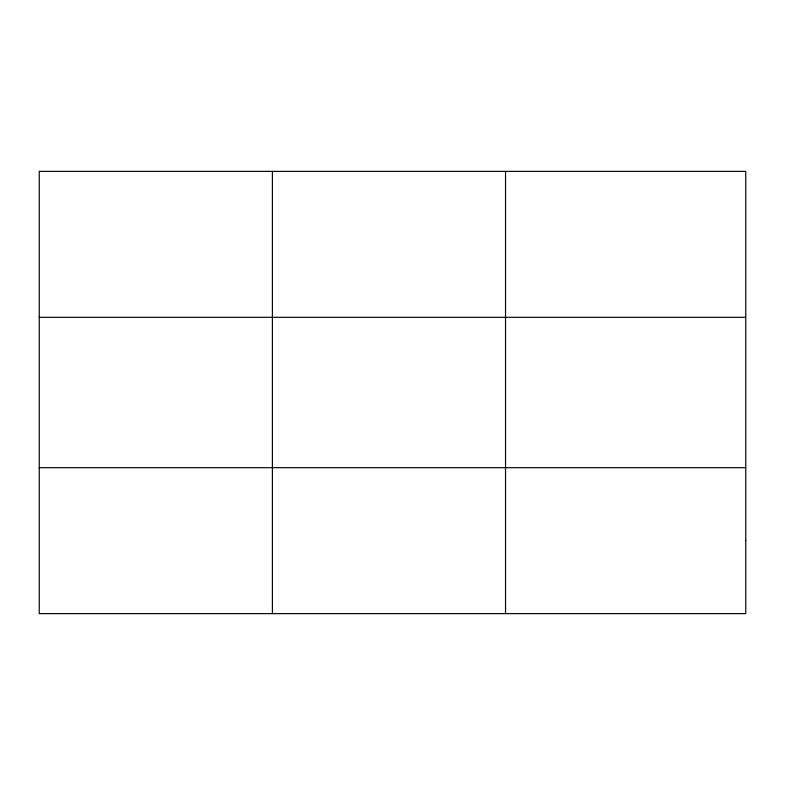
<?xml version="1.0" encoding="UTF-8"?>
<svg xmlns="http://www.w3.org/2000/svg" width="785" height="785" viewBox="0 0 785 785"><rect width="100%" height="100%" fill="white"/><g stroke="black" fill="none" stroke-linecap="round" stroke-linejoin="round"><path stroke-width="1.18" d="M272.395 613.625L272.395 171.375M505.54 613.625L505.54 171.375M39.25 317.317L745.75 317.317M39.25 467.683L745.75 467.683M745.75 540.649L745.75 613.625L39.25 613.625L39.25 171.375L745.75 171.375L745.75 540.649"/></g></svg>
